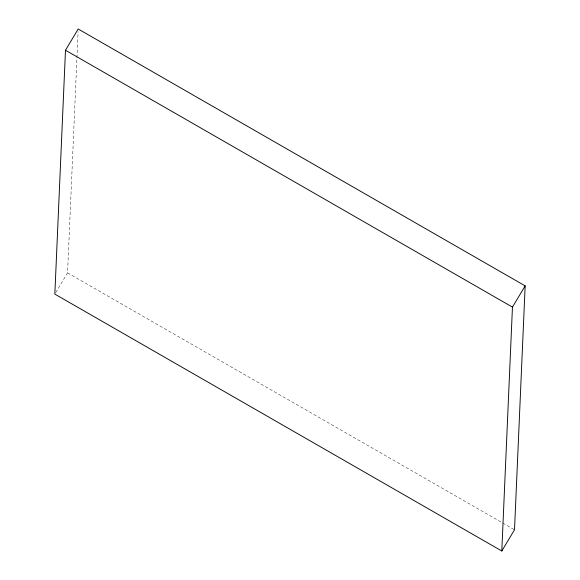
<?xml version="1.0" encoding="UTF-8"?>
<svg xmlns="http://www.w3.org/2000/svg" width="580" height="580" viewBox="0 0 580 580"><rect width="100%" height="100%" fill="white"/><g stroke="black" fill="none" stroke-linecap="round" stroke-linejoin="round"><path stroke-width="0.43" stroke-dasharray="2.9 2.17" d="M55.753 292.588L67.548 272.883L78.082 31.712M67.548 272.883L514.511 529.779"/><path stroke-width="0.87" d="M65.489 50.221L54.839 294.111L501.801 551L514.511 529.779L525.161 285.889L78.198 29L65.489 50.221L512.452 307.117L501.801 551M512.452 307.117L525.161 285.889"/></g></svg>
